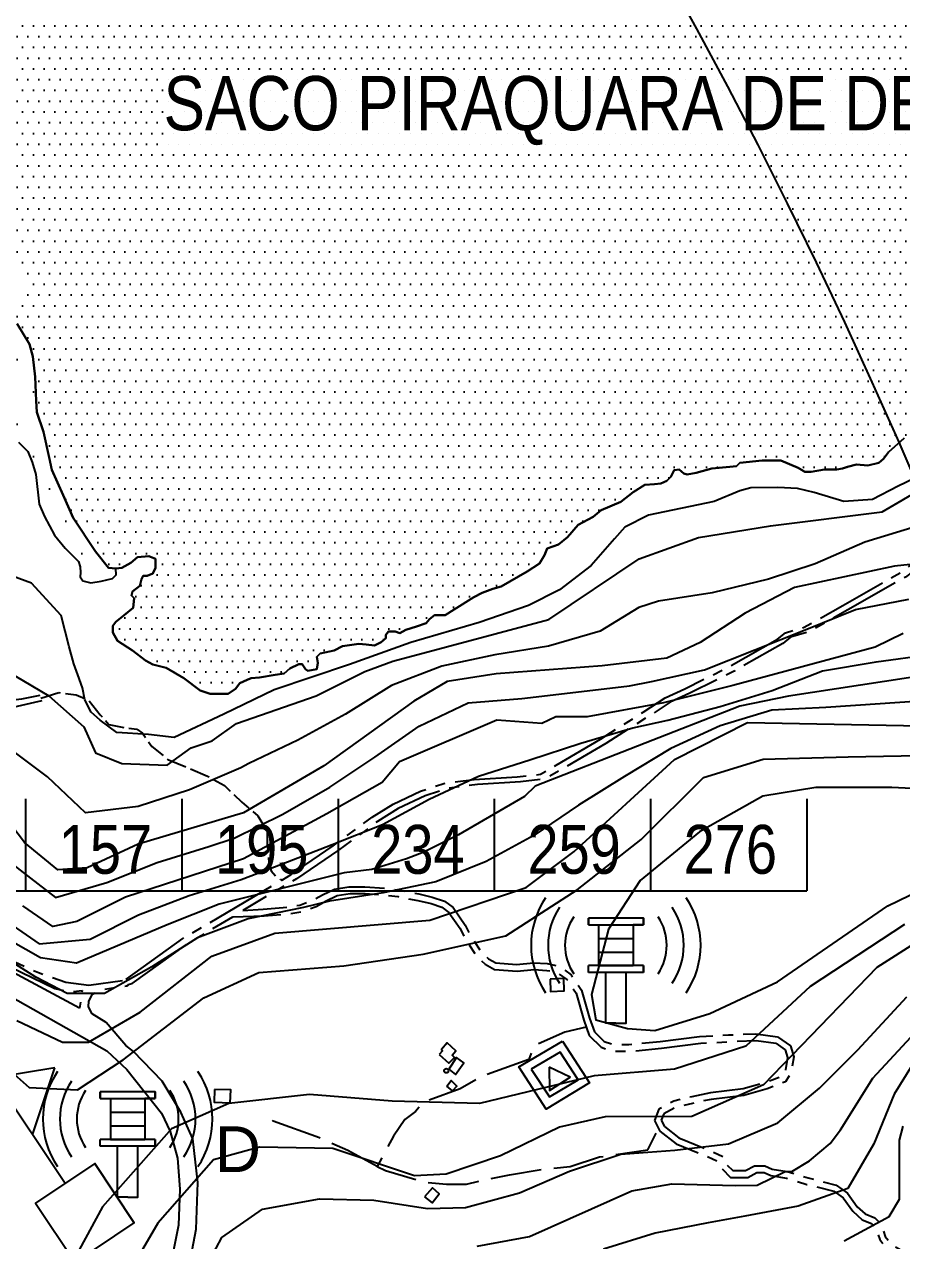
# Model space of a CAD drawing. Header units: millimetres. Extents: x 548366 to 1117317, y 7446967 to 14899125.
# Drawn here: x 557384 to 558031, y 7456425 to 7457322 of the extents above; entities that cross this region are included whole.
import ezdxf
from ezdxf.enums import TextEntityAlignment as Align

# ---------------------------------------------------------------- set-up
doc = ezdxf.new("R2010")
doc.units = ezdxf.units.MM
doc.header["$MEASUREMENT"] = 0
for name, pattern in [('ACAD_ISO11W100', [33, 12, -3, 12, -3, 0, -3]), ('CAMINHO', [3.75, 3, -0.75]), ('ESTR-TERRA', [1, 0.7, -0.1, 0.1, -0.1])]:
    doc.linetypes.add(name, pattern=pattern)
for name, color, linetype in [('AUTO_ESTRADA', 224, 'Continuous'), ('CAMINHO', 1, 'CAMINHO'), ('CURVA_INTERMEDIÁRIA', 32, 'Continuous'), ('CURVA_MESTRA', 36, 'Continuous'), ('EDIFICAÇÃO', 7, 'Continuous'), ('HACHURA_OCEANO', 131, 'Continuous'), ('HELIPORTO', 8, 'Continuous'), ('OCEANO', 5, 'Continuous'), ('PISCINAS', 4, 'Continuous'), ('PRAIA', 7, 'Continuous'), ('RADIAIS', 222, 'Continuous'), ('RIO_PERMANENTE', 4, 'Continuous'), ('RUA_PAV_S_MEIO_FIO', 2, 'ESTR-TERRA'), ('RUA_S_PAV', 2, 'ESTR-TERRA'), ('SIRENES', 8, 'Continuous'), ('TXT_HIDRO', 8, 'Continuous')]:
    doc.layers.add(name, color=color, linetype=linetype)
doc.styles.add('ar_n', font='ARIALN.TTF', dxfattribs={"height": 30})
doc.styles.add('ARIAL', font='ARIAL.TTF')
doc.styles.add('TXT_PRAIA', font='ARIALN.TTF', dxfattribs={"height": 30})
pattern_1 = [(0, (0, 0), (3.96875, 7.9375), [0, -7.9375])]

# ---------------------------------------------------------------- blocks, each defined once
blk = doc.blocks.new('escola')
for p, q in [((14, 28), (14, 78)), ((35.89, 68.04), (14, 78)), ((14, 51), (35.89, 68.04))]:
    blk.add_line(p, q)
blk.add_lwpolyline([(0, 0), (28, 0), (28, 28), (0, 28)], close=True)
blk = doc.blocks.new('sirene_desativada')
at = {"layer": 'SIRENES', "color": 8}
for p, q in [((-12.75, 77.5), (-12.75, 72.5)), ((-12.75, 72.5), (-12.75, 77.5)), ((-12.75, 72.5), (27.75, 72.5)), ((-12.75, 72.5), (-5.25, 72.5)), ((-5.25, 72.5), (-5.25, 42.5)), ((27.75, 72.5), (20.25, 72.5)), ((20.25, 72.5), (20.25, 42.5)), ((27.75, 77.5), (27.75, 72.5)), ((-5.25, 62.5), (20.25, 62.5)), ((-5.25, 52.5), (20.25, 52.5)), ((-12.75, 37.5), (-12.75, 42.5)), ((27.75, 42.5), (-12.75, 42.5)), ((27.75, 37.5), (-12.75, 37.5)), ((-5.25, 42.5), (20.25, 42.5)), ((27.75, 37.5), (27.75, 42.5)), ((27.75, 42.5), (27.75, 37.5))]:
    blk.add_line(p, q, dxfattribs=at)
for points in [[(27.75, 72.5), (27.75, 77.5), (-12.75, 77.5)], [(7.5, 0), (0, 0), (0, 37.5)], [(7.5, 0), (15, 0), (15, 37.5)], [(27.75, 37.5), (27.75, 42.5)]]:
    blk.add_lwpolyline(points, dxfattribs=at)
for radius, start, end in [(62.5, 145.94957, 214.05043), (62.5, 325.94957, 34.05043), (50, 145.94957, 214.05043), (50, 325.94957, 34.05043), (37.5, 145.94957, 214.05043), (37.5, 325.94957, 34.05043)]:
    blk.add_arc((7.5, 57.5), radius, start, end, dxfattribs=at)
at = {"layer": 'SIRENES', "color": 8, "style": 'ARIAL'}
blk.add_text('D', height=33.75, dxfattribs=at).set_placement((71.67, 18.36))

msp = doc.modelspace()

# ---------------------------------------------------------------- hatches: boundary and pattern name
at = {"layer": 'HACHURA_OCEANO', "ltscale": 0.5}
h = msp.add_hatch(dxfattribs=at)
h.set_pattern_fill('DOTS', color=256, scale=5, style=0)
h.set_pattern_definition(pattern_1)
h.paths.add_polyline_path([(557368.51, 7457415), (557365, 7457411.49), (557365, 7457177.05), (557374.45, 7457165.25), (557382.93, 7457142.88), (557383.53, 7457129.58), (557382.55, 7457122.82), (557379.98, 7457120.62), (557373.16, 7457120.67), (557365, 7457120.14), (557365, 7457118.52), (557368.4, 7457118.09), (557372.64, 7457115.67), (557374.95, 7457108.57), (557379.19, 7457101.31), (557388.27, 7457086.2), (557390.69, 7457077.13), (557392.5, 7457062.01), (557393.11, 7457044.48), (557393.71, 7457036.01), (557398.56, 7457021.5), (557402.8, 7457002.76), (557404.61, 7456993.69), (557413.09, 7456974.95), (557420.5, 7456958.28), (557436.84, 7456933.49), (557446.53, 7456921.4), (557451.98, 7456920.79), (557456.22, 7456921.4), (557462.88, 7456925.03), (557467.72, 7456929.26), (557476.19, 7456929.86), (557481.04, 7456928.05), (557481.04, 7456921.4), (557479.22, 7456917.17), (557474.98, 7456915.35), (557471.96, 7456915.35), (557471.78, 7456915), (557748.76, 7456915), (557755.06, 7456918.54), (557764.14, 7456924.59), (557767.77, 7456930.63), (557769.59, 7456935.47), (557778.06, 7456938.49), (557784.72, 7456943.93), (557792.59, 7456953), (557803.49, 7456959.05), (557809.54, 7456963.89), (557824.07, 7456969.93), (557833.15, 7456977.19), (557841.63, 7456982.63), (557848.71, 7456982.97), (557853.55, 7456983.58), (557857.79, 7456985.39), (557860.82, 7456988.42), (557863.24, 7456993.25), (557865, 7456993.55), (557865, 7457415)])
h = msp.add_hatch(dxfattribs=at)
h.set_pattern_fill('DOTS', color=256, scale=5, style=0)
h.set_pattern_definition(pattern_1)
h.paths.add_polyline_path([(558365, 7457415), (557865, 7457415), (557865, 7456993.55), (557866.87, 7456993.86), (557870.5, 7456990.83), (557872.93, 7456990.23), (557879.59, 7456991.44), (557891.09, 7456994.46), (557904.41, 7456995.67), (557909.25, 7456996.28), (557911.67, 7456998.69), (557928.02, 7457000.51), (557941.94, 7457000.51), (557954.65, 7456995.07), (557959.5, 7456992.04), (557964.34, 7456992.04), (557974.02, 7456993.86), (557983.11, 7456993.86), (557987.34, 7456994.46), (557990.98, 7456995.67), (557997.63, 7456997.49), (558006.11, 7456996.88), (558013.98, 7456998.69), (558017.61, 7457001.72), (558021.24, 7457006.55), (558032.75, 7457016.83), (558041.83, 7457025.3), (558046.67, 7457031.34), (558043.46, 7457059.56), (558061.44, 7457063.27), (558064.53, 7457057.08), (558068.78, 7457057.79), (558066.92, 7457065.7), (558072.33, 7457067.2), (558072.93, 7457064.8), (558070.22, 7457064.2), (558073.31, 7457051.9), (558077.54, 7457052.51), (558083.6, 7457053.11), (558089.05, 7457051.9), (558092.07, 7457051.3), (558096.31, 7457048.88), (558099.34, 7457047.67), (558105.39, 7457048.27), (558107.21, 7457050.09), (558109.02, 7457052.51), (558110.23, 7457061.58), (558110.23, 7457066.41), (558111.45, 7457068.23), (558116.29, 7457067.62), (558118.71, 7457066.41), (558119.32, 7457062.18), (558119.32, 7457058.55), (558121.74, 7457058.55), (558123.55, 7457059.76), (558124.16, 7457063.39), (558124.16, 7457068.83), (558124.76, 7457071.25), (558126.58, 7457073.06), (558128.4, 7457072.46), (558130.82, 7457068.83), (558133.84, 7457067.62), (558135.66, 7457069.44), (558135.66, 7457071.25), (558134.45, 7457075.48), (558135.06, 7457077.9), (558141.71, 7457080.92), (558144.74, 7457081.53), (558151.4, 7457078.5), (558155.48, 7457079.24), (558158.37, 7457082.13), (558158.95, 7457083.29), (558172.28, 7457083.29), (558186.18, 7457082.13), (558208.78, 7457080.4), (558219.78, 7457076.93), (558224.42, 7457072.3), (558228.47, 7457069.4), (558240.64, 7457066.51), (558258.6, 7457067.09), (558280.03, 7457068.83), (558304.21, 7457072.86), (558328.54, 7457078.64), (558348.81, 7457089.06), (558365, 7457097.36)])
h = msp.add_hatch(dxfattribs=at)
h.set_pattern_fill('DOTS', color=256, scale=5, style=0)
h.set_pattern_definition(pattern_1)
h.paths.add_polyline_path([(557721.76, 7456902.82), (557729.63, 7456905.84), (557735.69, 7456907.66), (557748.76, 7456915), (557471.78, 7456915), (557470.75, 7456912.93), (557469.53, 7456908.1), (557464.09, 7456903.86), (557463.48, 7456900.84), (557465.3, 7456899.03), (557464.69, 7456891.77), (557458.03, 7456886.33), (557451.98, 7456881.49), (557449.56, 7456878.47), (557449.56, 7456873.63), (557453.19, 7456867.59), (557464.09, 7456860.33), (557473.77, 7456853.08), (557479.22, 7456850.05), (557488.91, 7456847.63), (557502.01, 7456839.94), (557514.12, 7456830.87), (557521.38, 7456828.45), (557527.44, 7456828.45), (557534.7, 7456828.45), (557540.15, 7456832.08), (557543.18, 7456836.31), (557548.63, 7456838.73), (557551.65, 7456839.94), (557557.71, 7456840.54), (557569.21, 7456842.36), (557575.87, 7456843.57), (557580.11, 7456847.2), (557586.76, 7456850.22), (557589.19, 7456850.22), (557591.61, 7456846.59), (557593.42, 7456845.38), (557600.08, 7456846.59), (557600.69, 7456851.43), (557600.08, 7456855.66), (557602.5, 7456858.08), (557612.8, 7456860.5), (557618.85, 7456863.52), (557630.96, 7456865.33), (557636.41, 7456864.73), (557642.46, 7456864.12), (557647.3, 7456866.54), (557650.93, 7456869.57), (557650.93, 7456871.99), (557652.75, 7456874.4), (557657.59, 7456874.4), (557661.23, 7456873.19), (557665.46, 7456875.61), (557673.33, 7456878.03), (557680.6, 7456880.45), (557683.02, 7456883.47), (557686.65, 7456886.5), (557694.52, 7456886.5), (557701.18, 7456890.73), (557715.71, 7456899.8)])
at = {"layer": 'PRAIA', "ltscale": 0.5}
h = msp.add_hatch(dxfattribs=at)
h.set_pattern_fill('DOTS', color=40, scale=15, style=0)
h.set_pattern_definition([(0, (0, 0), (11.90625, 23.8125), [0, -23.8125])])
h.paths.add_polyline_path([(557365, 7457118.52), (557363.56, 7457118.7), (557359.26, 7457118.1), (557353.67, 7457118.1), (557349.35, 7457119.37), (557345.21, 7457123.68), (557343.85, 7457126.05), (557343.63, 7457129.36), (557344.22, 7457131.51), (557343.83, 7457135.22), (557341.48, 7457142.24), (557340.7, 7457147.9), (557336.4, 7457156.1), (557332.49, 7457161.95), (557329.56, 7457163.71), (557325.26, 7457164.3), (557319.01, 7457162.35), (557316.86, 7457160), (557315.1, 7457158.05), (557313.54, 7457157.47), (557313.24, 7457157.37), (557313.79, 7457154.03), (557314.72, 7457149.86), (557318.44, 7457149.86), (557319.36, 7457150.79), (557319.36, 7457154.03), (557320.29, 7457155.42), (557321.69, 7457152.18), (557323.54, 7457149.86), (557325.4, 7457146.15), (557328.18, 7457140.12), (557328.65, 7457135.02), (557330.97, 7457133.63), (557336.54, 7457129.92), (557342.02, 7457125.1), (557353, 7457111.32), (557358.35, 7457104.56), (557358.64, 7457102.03), (557358.92, 7457097.81), (557356.66, 7457094.44), (557351.88, 7457092.47), (557351.03, 7457089.09), (557354.69, 7457081.49), (557355.04, 7457071.48), (557353.07, 7457066.98), (557351.09, 7457065.01), (557350.53, 7457063.04), (557350.81, 7457058.26), (557351.94, 7457050.38), (557349.69, 7457044.47), (557348, 7457042.22), (557347.43, 7457039.97), (557347.71, 7457033.78), (557351.38, 7457034.63), (557354.47, 7457035.47), (557358.98, 7457036.88), (557362.93, 7457042.78), (557365, 7457043.07)])
h.paths.add_polyline_path([(557365, 7457043.07), (557369.12, 7457043.63), (557375.04, 7457041.38), (557373.91, 7457039.13), (557372.5, 7457037.72), (557371.38, 7457036.03), (557371.09, 7457033.78), (557371.09, 7457025.9), (557368.84, 7457023.65), (557366.87, 7457023.37), (557365.74, 7457021.97), (557366.02, 7457020.84), (557368.28, 7457019.15), (557380.15, 7457013.86), (557386.91, 7457007.11), (557390.29, 7456999.23), (557392.82, 7456990.23), (557395.36, 7456968.28), (557399.3, 7456959.28), (557406.63, 7456945.49), (557414.51, 7456935.93), (557424.41, 7456925.94), (557425.53, 7456922), (557425.81, 7456917.78), (557425.56, 7456915), (557450.92, 7456915), (557452.01, 7456916.09), (557451.98, 7456920.79), (557446.53, 7456921.4), (557436.84, 7456933.49), (557420.5, 7456958.28), (557413.09, 7456974.95), (557404.61, 7456993.69), (557402.8, 7457002.76), (557398.56, 7457021.5), (557393.71, 7457036.01), (557393.11, 7457044.48), (557392.5, 7457062.01), (557390.69, 7457077.13), (557388.27, 7457086.2), (557379.19, 7457101.31), (557374.95, 7457108.57), (557372.64, 7457115.67), (557368.4, 7457118.09), (557365, 7457118.52)])

# ---------------------------------------------------------------- linework, layer by layer
at = {"layer": 'AUTO_ESTRADA', "ltscale": 2.5, "flags": 128}
for points in [[(556977.91, 7456737.74), (557037.87, 7456732.08), (557094.75, 7456720.17), (557141.55, 7456708.25), (557195.68, 7456690.84), (557258.99, 7456661.52), (557360.84, 7456612.95), (557445.25, 7456565.3), (557459.94, 7456551.55), (557485.63, 7456519.48), (557491.92, 7456505.86), (557497.24, 7456486.26), (557499.08, 7456463.35), (557498.16, 7456436.77), (557493.57, 7456414.78), (557480.73, 7456385.45), (557461.46, 7456360.71), (557444.03, 7456343.3), (557426.59, 7456333.22), (557407.66, 7456326.41)], [(557425.11, 7456596.65), (557376.25, 7456623.06), (557265.85, 7456673.81), (557215.23, 7456694.78), (557178.2, 7456710.8), (557160.91, 7456715.74), (557136.22, 7456723.13), (557105.36, 7456730.53), (557074.6, 7456737.36)], [(557420.8, 7456317.38), (557438.26, 7456324.12), (557455.55, 7456337.69), (557476.53, 7456358.65), (557496.29, 7456384.54), (557506.16, 7456407.97), (557511.1, 7456433.86), (557512.33, 7456468.38), (557508.63, 7456500.44), (557499.68, 7456519.99), (557485.92, 7456542.9), (557464.81, 7456564.9), (557459.33, 7456569.33)]]:
    msp.add_lwpolyline(points, dxfattribs=at)
at = {"layer": 'CAMINHO', "ltscale": 5, "flags": 128}
msp.add_lwpolyline([(557396.59, 7456825.32), (557409.81, 7456829.42), (557422.72, 7456827.67), (557432.1, 7456823.56), (557440.31, 7456813.01), (557446.76, 7456805.98), (557457.91, 7456803.63), (557467.3, 7456802.46), (557471.4, 7456799.53), (557478.44, 7456789.56), (557490.17, 7456780.18), (557504.25, 7456774.32), (557519.5, 7456767.87), (557531.82, 7456760.84), (557544.72, 7456748.53), (557556.45, 7456738.56), (557563.49, 7456726.84), (557563.49, 7456717.46), (557564.67, 7456703.98), (557566.43, 7456698.11), (557571.72, 7456691.41)], dxfattribs=at)
at = {"layer": 'CAMINHO', "ltscale": 12.5, "flags": 128}
for points in [[(557798.51, 7456582.87), (557782.83, 7456579.05), (557760.18, 7456569.08), (557756.14, 7456558.84), (557722.92, 7456547.04), (557705.51, 7456537.33), (557678.44, 7456527.29), (557672.63, 7456520.67), (557664.87, 7456514.77), (557656.49, 7456502.36), (557644.42, 7456480.16), (557650.61, 7456477.07), (557679.99, 7456468.57), (557695.45, 7456467.03), (557710.15, 7456467.03), (557726.38, 7456470.89), (557741.85, 7456473.98), (557765.82, 7456477.84), (557786.69, 7456480.16), (557808.34, 7456487.11), (557843.79, 7456492.43), (557851.72, 7456508.23)], [(557644.42, 7456480.16), (557622.77, 7456491.75), (557601.85, 7456501.12), (557567.7, 7456513.53), (557562.46, 7456518.02)]]:
    msp.add_lwpolyline(points, dxfattribs=at)
at = {"layer": 'CURVA_INTERMEDIÁRIA'}
for points, elevation in [([(558070.25, 7457001.56), (558028.28, 7456981.45), (558009.44, 7456971.66), (557988.33, 7456970.15), (557966.52, 7456976.93), (557954.19, 7456979.83), (557939.68, 7456980.56), (557919.7, 7456980.38), (557911.72, 7456978.21), (557892.86, 7456970.24), (557844.26, 7456960.1), (557826.85, 7456951.41), (557819.22, 7456942.6), (557802.1, 7456923.05), (557778.77, 7456905.06), (557755.85, 7456893.64), (557719.68, 7456881.13), (557669.13, 7456866.29), (557624.14, 7456850.07), (557568.49, 7456831.53), (557531.39, 7456813.45), (557494.96, 7456796.19), (557475.96, 7456798.45), (557452.53, 7456799.96), (557440.44, 7456809.03), (557433.63, 7456815.07), (557429.1, 7456824.13), (557427.42, 7456832.8), (557423.98, 7456842.53), (557421.03, 7456850.69), (557417.4, 7456863.01), (557411.6, 7456886.19), (557389.83, 7456910.1), (557361.54, 7456920.24)], 10), ([(557346.33, 7456860.24), (557402.61, 7456826.98), (557428.4, 7456804.26), (557437, 7456784.95), (557456.34, 7456777.08), (557489.6, 7456775.81), (557507.5, 7456788.6), (557522.85, 7456793.72), (557540.76, 7456806.51), (557599.6, 7456826.98), (557635.42, 7456844.89), (557655.89, 7456852.56), (557771.01, 7456883.26), (557837.54, 7456927.88), (557881.23, 7456943.61), (557934.24, 7456952.2), (558016.61, 7456962.57), (558047.31, 7456980.48)], 20), ([(558041.53, 7456951.88), (558003.7, 7456940.19), (557967.15, 7456924.22), (557932.82, 7456913.01), (557891.25, 7456902.99), (557851.78, 7456896.74), (557837.13, 7456892.16), (557808.72, 7456874.6), (557770.58, 7456863.71), (557731.11, 7456857.19), (557692, 7456848.86), (557654.9, 7456834.49), (557620.99, 7456813.36), (557585.95, 7456794.34), (557549.85, 7456777.13), (557543.95, 7456773.94), (557506.24, 7456757.72), (557468.44, 7456745.49), (557429.56, 7456740.71), (557401.57, 7456767.3), (557370.03, 7456790.79)], 30), ([(558122.34, 7456932.79), (558025.53, 7456922.68), (557951.84, 7456906.81), (557915.72, 7456888.04), (557882.49, 7456866.39), (557857.92, 7456854.85), (557810.24, 7456849.07), (557732.21, 7456843.3), (557696.09, 7456837.53), (557671.53, 7456823.1), (557605.06, 7456775.47), (557545.82, 7456740.83), (557468.33, 7456717.54), (557430.76, 7456700.22), (557409.09, 7456698.77), (557384.52, 7456718.98), (557365.74, 7456743.52)], 40), ([(558031.96, 7456873.03), (558011.49, 7456862.8), (557906.6, 7456834.65), (557855.44, 7456821.86), (557799.15, 7456811.63), (557776.13, 7456811.63), (557765.89, 7456806.51), (557732.64, 7456809.07), (557661, 7456778.37), (557648.21, 7456763.02), (557607.28, 7456740), (557545.88, 7456706.74), (557458.9, 7456678.6), (557423.08, 7456660.69), (557405.43, 7456656.93), (557383.45, 7456672.13)], 60), ([(557362.56, 7456666.78), (557395.42, 7456644.08), (557432.85, 7456647.66), (557468.62, 7456665.55), (557505.97, 7456679.77), (557544.18, 7456691.57), (557573.9, 7456702.82), (557611.17, 7456717.35), (557648.31, 7456732.14), (557682.82, 7456750.83), (557719.1, 7456767.66), (557756.88, 7456779.75), (557794.43, 7456792.16), (557832.81, 7456803.39), (557858.56, 7456809.02), (557897.25, 7456819.17), (557935.44, 7456831.02), (557972.63, 7456845.5), (558012.09, 7456852.04), (558051.72, 7456857.44)], 70), ([(558089.01, 7456848.37), (557947.57, 7456826.63), (557911.72, 7456819.3), (557760.78, 7456760.46), (557753.1, 7456752.79), (557704.49, 7456724.65), (557678.91, 7456711.86), (557666.12, 7456706.74), (557640.54, 7456699.06), (557620.07, 7456696.51), (557527.97, 7456673.48), (557489.6, 7456658.13), (557422.84, 7456629.85), (557396.43, 7456633.91), (557313.07, 7456681.16)], 80), ([(558054.91, 7456823.74), (558014.99, 7456821.1), (557975.08, 7456818.47), (557935.14, 7456816.36), (557897.3, 7456804.86), (557860.95, 7456788.24), (557826.72, 7456767.56), (557792.76, 7456746.43), (557759.81, 7456723.96), (557724.76, 7456704.91), (557687.74, 7456689.79), (557648.82, 7456681.73), (557609.32, 7456675.53), (557590.27, 7456670.91), (557549.47, 7456662.52), (557512.04, 7456648.56), (557478.3, 7456627.21), (557443.55, 7456607.46), (557416.07, 7456607.51), (557393.04, 7456619.7), (557342.26, 7456651.51)], 90), ([(557345.65, 7456575.57), (557387.97, 7456538.33), (557423.52, 7456536.64), (557457.37, 7456558.64), (557516.62, 7456604.35), (557557.24, 7456622.97), (557619.87, 7456628.04), (557678.27, 7456636.51), (557739.21, 7456650.05), (557791.69, 7456683.9), (557839.09, 7456721.15), (557884.79, 7456766.85), (557928.8, 7456780.39), (557991.43, 7456782.08), (558082.84, 7456783.78)], 110), ([(558087.63, 7456756.25), (558023.72, 7456759.37), (557967.61, 7456759.37), (557928.64, 7456753.14), (557881.88, 7456726.67), (557838.24, 7456690.86), (557814.86, 7456655.05), (557802.39, 7456606.79), (557805.51, 7456588.1), (557828.89, 7456581.88), (557849.15, 7456580.32), (557889.68, 7456592.77), (557939.55, 7456616.13), (558020.61, 7456672.18), (558068.92, 7456695.53)], 120), ([(558032.91, 7456658.51), (557963.5, 7456612.81), (557916.11, 7456568.8), (557863.63, 7456551.87), (557804.38, 7456546.79), (557719.75, 7456526.48), (557655.42, 7456528.17), (557594.48, 7456533.25), (557535.24, 7456526.48), (557492.92, 7456507.86), (557442.14, 7456450.3), (557407.72, 7456387.01)], 110), ([(557517.41, 7456404.13), (557529.87, 7456427.71), (557560.02, 7456448.68), (557601.98, 7456456.2), (557641.93, 7456455.35), (557681.43, 7456449.03), (557709.52, 7456449.85), (557749.41, 7456460.66), (557786.1, 7456476.5), (557824.03, 7456489.08), (557863.89, 7456492.08), (557903.43, 7456496.65), (557939.61, 7456512.28), (557970.37, 7456537.76), (557998.56, 7456566.06), (558034.63, 7456605.11)], 90), ([(557718.18, 7456421.31), (557756.58, 7456428.34), (557832.1, 7456462.22), (557861.54, 7456467.33), (557908.26, 7456466.05), (557924.51, 7456466.26), (557944.98, 7456476.49), (557950.09, 7456476.49), (557962.89, 7456484.16), (557978.24, 7456496.96), (557985.91, 7456507.19), (558009.57, 7456545.24), (558044.13, 7456582.32)], 80), ([(558046.24, 7456567.01), (558025.42, 7456533.4), (558010.31, 7456496.71), (557991.22, 7456463.8), (557954.66, 7456450.76), (557915.41, 7456443.33), (557888.44, 7456438.49), (557849.33, 7456430.89), (557811.28, 7456419.05)], 70), ([(557988.47, 7456425.32), (558021.73, 7456443.23), (558029.4, 7456456.02), (558029.4, 7456499.51), (558031.96, 7456509.75)], 60)]:
    msp.add_lwpolyline(points, dxfattribs=dict(at, elevation=elevation))
at = {"layer": 'CURVA_MESTRA'}
for points, elevation in [([(557375.97, 7456702.75), (557407.46, 7456678.24), (557445.19, 7456689.36), (557482.32, 7456704.03), (557520.5, 7456715.98), (557539.12, 7456722.04), (557574.9, 7456739.79), (557609.64, 7456759.62), (557642.72, 7456781.9), (557675.45, 7456804.52), (557711.45, 7456821.91), (557751.11, 7456825.12), (557790.72, 7456829.57), (557830.37, 7456834.46), (557846.66, 7456837.58), (557885.65, 7456846.22), (557922.82, 7456860.86), (557959.93, 7456875.67), (557996.99, 7456890.63), (558036.23, 7456898.19)], 50), ([(557378.99, 7456587.62), (557412.68, 7456571.64), (557431.69, 7456571.72), (557469.75, 7456593.91), (557522.61, 7456635.1), (557569.13, 7456652), (557683.31, 7456661.51), (557754.14, 7456685.81), (557789.51, 7456712.33), (557863.52, 7456779.94), (557917.43, 7456807.4), (558083.41, 7456804.23)], 100), ([(558070.73, 7456663.74), (558012.58, 7456626.77), (557929.06, 7456540.15), (557876.2, 7456516.91), (557812.56, 7456516.56), (557778.73, 7456509.17), (557735.39, 7456488.04), (557695.21, 7456474.31), (557671.96, 7456473.25), (557611.7, 7456493.32), (557557.78, 7456494.38), (557523.95, 7456484.87), (557482.72, 7456438.39), (557451, 7456383.46)], 100)]:
    msp.add_lwpolyline(points, dxfattribs=dict(at, elevation=elevation))
at = {"layer": 'EDIFICAÇÃO', "ltscale": 4}
for points in [[(557771.91, 7456618.21), (557772.15, 7456608.96), (557782.35, 7456609.44), (557781.88, 7456618.69), (557771.91, 7456618.21)], [(557690.16, 7456562.63), (557697.14, 7456556.17), (557701.3, 7456560.34), (557699.61, 7456562.03), (557702.36, 7456565.42), (557696.07, 7456571.17), (557691.77, 7456566.26), (557692.62, 7456565.42), (557690.16, 7456562.63)], [(557697.16, 7456551.77), (557702.26, 7456547.91), (557708.19, 7456556.59), (557702.95, 7456560.45), (557697.16, 7456551.77)], [(557695.8, 7456539.39), (557698.97, 7456543.41), (557703.21, 7456539.39), (557700.03, 7456535.79), (557695.8, 7456539.39)], [(557679.41, 7456457.75), (557684.87, 7456453.36), (557690.18, 7456459.87), (557685.32, 7456464.42), (557679.41, 7456457.75)]]:
    msp.add_lwpolyline(points, dxfattribs=at)
at = {"layer": 'EDIFICAÇÃO', "ltscale": 0.5}
msp.add_lwpolyline([(557524.6, 7456536.8), (557524.34, 7456527.36), (557536.15, 7456527.09), (557536.68, 7456536.54)], close=True, dxfattribs=at)
at = {"layer": 'HELIPORTO', "ltscale": 1.25}
msp.add_lwpolyline([(557781.1, 7456572.38), (557800.93, 7456541.76), (557768.88, 7456522.24), (557748.8, 7456553.53), (557781.1, 7456572.38)], dxfattribs=at)
for points in [[(557758.02, 7456551.84), (557771.36, 7456531.31), (557792.64, 7456543.92), (557779.29, 7456564.45)], [(557771.06, 7456553.27), (557771.47, 7456536.09), (557786.61, 7456545.91)]]:
    msp.add_lwpolyline(points, close=True, dxfattribs=at)
at = {"layer": 'OCEANO', "ltscale": 2.5}
msp.add_lwpolyline([(558032.75, 7457016.83), (558021.24, 7457006.55), (558017.61, 7457001.72), (558013.98, 7456998.69), (558006.11, 7456996.88), (557997.63, 7456997.49), (557990.98, 7456995.67), (557987.34, 7456994.46), (557983.11, 7456993.86), (557974.02, 7456993.86), (557964.34, 7456992.04), (557959.5, 7456992.04), (557954.65, 7456995.07), (557941.94, 7457000.51), (557928.02, 7457000.51), (557911.67, 7456998.69), (557909.25, 7456996.28), (557904.41, 7456995.67), (557891.09, 7456994.46), (557879.59, 7456991.44), (557872.93, 7456990.23), (557870.5, 7456990.83), (557866.87, 7456993.86), (557863.24, 7456993.25), (557860.82, 7456988.42), (557857.79, 7456985.39), (557853.55, 7456983.58), (557848.71, 7456982.97), (557841.63, 7456982.63), (557833.15, 7456977.19), (557824.07, 7456969.93), (557809.54, 7456963.89), (557803.49, 7456959.05), (557792.59, 7456953), (557784.72, 7456943.93), (557778.06, 7456938.49), (557769.59, 7456935.47), (557767.77, 7456930.63), (557764.14, 7456924.59), (557755.06, 7456918.54), (557735.69, 7456907.66), (557729.63, 7456905.84), (557721.76, 7456902.82), (557715.71, 7456899.8), (557701.18, 7456890.73), (557694.52, 7456886.5), (557686.65, 7456886.5), (557683.02, 7456883.47), (557680.6, 7456880.45), (557673.33, 7456878.03), (557665.46, 7456875.61), (557661.23, 7456873.19), (557657.59, 7456874.4), (557652.75, 7456874.4), (557650.93, 7456871.99), (557650.93, 7456869.57), (557647.3, 7456866.54), (557642.46, 7456864.12), (557636.41, 7456864.73), (557630.96, 7456865.33), (557618.85, 7456863.52), (557612.8, 7456860.5), (557602.5, 7456858.08), (557600.08, 7456855.66), (557600.69, 7456851.43), (557600.08, 7456846.59), (557593.42, 7456845.38), (557591.61, 7456846.59), (557589.19, 7456850.22), (557586.76, 7456850.22), (557580.11, 7456847.2), (557575.87, 7456843.57), (557569.21, 7456842.36), (557557.71, 7456840.54), (557551.65, 7456839.94), (557548.63, 7456838.73), (557543.18, 7456836.31), (557540.15, 7456832.08), (557534.7, 7456828.45), (557527.44, 7456828.45), (557521.38, 7456828.45), (557514.12, 7456830.87), (557502.01, 7456839.94), (557488.91, 7456847.63), (557479.22, 7456850.05), (557473.77, 7456853.08), (557464.09, 7456860.33), (557453.19, 7456867.59), (557449.56, 7456873.63), (557449.56, 7456878.47), (557451.98, 7456881.49), (557458.03, 7456886.33), (557464.69, 7456891.77), (557465.3, 7456899.03), (557463.48, 7456900.84), (557464.09, 7456903.86), (557469.53, 7456908.1), (557470.75, 7456912.93), (557471.96, 7456915.35), (557474.98, 7456915.35), (557479.22, 7456917.17), (557481.04, 7456921.4), (557481.04, 7456928.05), (557476.19, 7456929.86), (557467.72, 7456929.26), (557462.88, 7456925.03), (557456.22, 7456921.4), (557451.98, 7456920.79), (557446.53, 7456921.4), (557436.84, 7456933.49), (557420.5, 7456958.28), (557413.09, 7456974.95), (557404.61, 7456993.69), (557402.8, 7457002.76), (557398.56, 7457021.5), (557393.71, 7457036.01), (557393.11, 7457044.48), (557392.5, 7457062.01), (557390.69, 7457077.13), (557388.27, 7457086.2), (557379.19, 7457101.31)], dxfattribs=at)
at = {"layer": 'PISCINAS', "ltscale": 4}
msp.add_circle((557695.36, 7456550.61), 1.62, dxfattribs=at)
at = {"layer": 'PRAIA'}
msp.add_lwpolyline([(557380.15, 7457013.86), (557386.91, 7457007.11), (557390.29, 7456999.23), (557392.82, 7456990.23), (557395.36, 7456968.28), (557399.3, 7456959.28), (557406.63, 7456945.49), (557414.51, 7456935.93), (557424.41, 7456925.94), (557425.53, 7456922), (557425.81, 7456917.78), (557425.53, 7456914.69), (557427.5, 7456911.87), (557433.42, 7456910.19), (557441.03, 7456911.59), (557449.48, 7456913.56), (557452.01, 7456916.09), (557451.98, 7456920.79)], dxfattribs=at)
at = {"layer": 'RADIAIS', "linetype": 'Continuous', "ltscale": 2.5}
for p, q in [((557385.36, 7456751.06), (557385.36, 7456683.32)), ((557500.48, 7456751.06), (557500.48, 7456683.32)), ((557615.61, 7456751.06), (557615.61, 7456683.32)), ((557730.73, 7456751.06), (557730.73, 7456683.32)), ((557845.86, 7456751.06), (557845.86, 7456683.32)), ((557960.99, 7456751.06), (557960.99, 7456683.32)), ((557270.23, 7456683.32), (557960.99, 7456683.32))]:
    msp.add_line(p, q, dxfattribs=at)
for radius in [4998.2, 3998.56]:
    msp.add_circle((554363.71, 7455412.75), radius, dxfattribs=at)
at = {"layer": 'RIO_PERMANENTE'}
msp.add_lwpolyline([(557379.19, 7457101.31), (557388.27, 7457086.2), (557390.69, 7457077.13), (557392.5, 7457062.01), (557393.11, 7457044.48), (557393.71, 7457036.01), (557398.56, 7457021.5), (557402.8, 7457002.76), (557404.61, 7456993.69), (557413.09, 7456974.95), (557420.5, 7456958.28), (557436.84, 7456933.49), (557446.53, 7456921.4), (557451.98, 7456920.79), (557456.22, 7456921.4), (557462.88, 7456925.03), (557467.72, 7456929.26), (557476.19, 7456929.86), (557481.04, 7456928.05), (557481.04, 7456921.4), (557479.22, 7456917.17), (557474.98, 7456915.35), (557471.96, 7456915.35), (557470.75, 7456912.93), (557469.53, 7456908.1), (557464.09, 7456903.86), (557463.48, 7456900.84), (557465.3, 7456899.03), (557464.69, 7456891.77), (557458.03, 7456886.33), (557451.98, 7456881.49), (557449.56, 7456878.47), (557449.56, 7456873.63), (557453.19, 7456867.59), (557464.09, 7456860.33), (557473.77, 7456853.08), (557479.22, 7456850.05), (557488.91, 7456847.63), (557502.01, 7456839.94), (557514.12, 7456830.87), (557521.38, 7456828.45), (557527.44, 7456828.45), (557534.7, 7456828.45), (557540.15, 7456832.08), (557543.18, 7456836.31), (557548.63, 7456838.73), (557551.65, 7456839.94), (557557.71, 7456840.54), (557569.21, 7456842.36), (557575.87, 7456843.57), (557580.11, 7456847.2), (557586.76, 7456850.22), (557589.19, 7456850.22), (557591.61, 7456846.59), (557593.42, 7456845.38), (557600.08, 7456846.59), (557600.69, 7456851.43), (557600.08, 7456855.66), (557602.5, 7456858.08), (557612.8, 7456860.5), (557618.85, 7456863.52), (557630.96, 7456865.33), (557636.41, 7456864.73), (557642.46, 7456864.12), (557647.3, 7456866.54), (557650.93, 7456869.57), (557650.93, 7456871.99), (557652.75, 7456874.4), (557657.59, 7456874.4), (557661.23, 7456873.19), (557665.46, 7456875.61), (557673.33, 7456878.03), (557680.6, 7456880.45), (557683.02, 7456883.47), (557686.65, 7456886.5), (557694.52, 7456886.5), (557701.18, 7456890.73), (557715.71, 7456899.8), (557721.76, 7456902.82), (557729.63, 7456905.84), (557735.69, 7456907.66), (557755.06, 7456918.54), (557764.14, 7456924.59), (557767.77, 7456930.63), (557769.59, 7456935.47), (557778.06, 7456938.49), (557784.72, 7456943.93), (557792.59, 7456953), (557803.49, 7456959.05), (557809.54, 7456963.89), (557824.07, 7456969.93), (557833.15, 7456977.19), (557841.63, 7456982.63), (557848.71, 7456982.97), (557853.55, 7456983.58), (557857.79, 7456985.39), (557860.82, 7456988.42), (557863.24, 7456993.25), (557866.87, 7456993.86), (557870.5, 7456990.83), (557872.93, 7456990.23), (557879.59, 7456991.44), (557891.09, 7456994.46), (557904.41, 7456995.67), (557909.25, 7456996.28), (557911.67, 7456998.69), (557928.02, 7457000.51), (557941.94, 7457000.51), (557954.65, 7456995.07), (557959.5, 7456992.04), (557964.34, 7456992.04), (557974.02, 7456993.86), (557983.11, 7456993.86), (557987.34, 7456994.46), (557990.98, 7456995.67), (557997.63, 7456997.49), (558006.11, 7456996.88), (558013.98, 7456998.69), (558017.61, 7457001.72), (558021.24, 7457006.55), (558032.75, 7457016.83)], dxfattribs=at)
at = {"layer": 'RUA_PAV_S_MEIO_FIO', "ltscale": 75, "flags": 128}
for points in [[(558480.08, 7457118.29), (558461.81, 7457120.22), (558457, 7457119.26), (558437.76, 7457103.88), (558409.86, 7457088.51), (558392.55, 7457078.91), (558382.93, 7457072.18), (558362.73, 7457069.3), (558345.41, 7457065.46), (558325.21, 7457054.89), (558297.32, 7457042.4), (558277.12, 7457032.79), (558253.07, 7457025.1), (558241.52, 7457024.14), (558230.94, 7457023.18), (558225.17, 7457019.34), (558219.4, 7457010.69), (558207.86, 7457002.05), (558190.66, 7456990.3), (558190.66, 7456988.44), (558184.09, 7456980.79), (558171.39, 7456968.1), (558159.83, 7456958.78), (558145.75, 7456950.75), (558131.73, 7456947.74), (558123.6, 7456946.59), (558118.03, 7456951.04), (558108.96, 7456955.57), (558099.35, 7456958.19), (558086.11, 7456955.54), (558075.38, 7456949.29), (558062.99, 7456935.96), (558033.76, 7456914.55), (557991.28, 7456890.45), (557962.11, 7456873.94), (557948.91, 7456870.17), (557943.42, 7456865.6), (557907.52, 7456845.25), (557874.71, 7456828.87), (557860.43, 7456822.21), (557844.24, 7456811.75), (557812.92, 7456791.96), (557780.17, 7456772.71), (557768.07, 7456765.67), (557750.05, 7456763.67), (557718.34, 7456761.75), (557696.6, 7456758.92), (557679.74, 7456753.3), (557659.86, 7456743.85), (557644.71, 7456734.39), (557615.9, 7456713.29), (557585, 7456692.07), (557545.52, 7456668.79), (557560.33, 7456669.75), (557575.12, 7456670.93), (557587.53, 7456672.7), (557596.99, 7456676.24), (557604.09, 7456680.38), (557612.95, 7456684.51), (557623.6, 7456686.28), (557635.42, 7456686.28), (557650.2, 7456685.1), (557660.25, 7456683.92), (557675.03, 7456680.97), (557685.08, 7456678.61), (557693.95, 7456675.65), (557700.46, 7456670.93), (557709.33, 7456657.94), (557713.46, 7456649.67), (557720.56, 7456639.04), (557726.47, 7456633.14), (557731.79, 7456630.19), (557747.16, 7456629.01), (557759.58, 7456630.19), (557769.63, 7456629.6), (557778.5, 7456627.82), (557787.37, 7456621.33), (557795.05, 7456610.11), (557800.97, 7456589.44), (557804.51, 7456579.4), (557811.61, 7456572.32), (557819.3, 7456569.96), (557829.94, 7456569.96), (557853, 7456572.32), (557881.97, 7456575.86), (557903.25, 7456577.04), (557923.57, 7456577.97), (557939.53, 7456575.61), (557948.99, 7456569.11), (557951.35, 7456560.84), (557949.58, 7456549.62), (557945.44, 7456542.54), (557931.84, 7456537.22), (557914.7, 7456532.5), (557890.46, 7456529.55), (557876.86, 7456526.59), (557864.44, 7456523.64), (557855.57, 7456518.92), (557853.8, 7456514.19), (557856.17, 7456509.47), (557866.81, 7456501.2), (557889.87, 7456491.76), (557899.92, 7456487.03), (557902.28, 7456481.13), (557906.42, 7456476.99), (557915.88, 7456476.99), (557922.38, 7456480.54), (557930.07, 7456480.54), (557935.39, 7456478.17), (557946.62, 7456476.4), (557962, 7456471.68), (557982.69, 7456466.36), (557990.97, 7456460.46), (557998.06, 7456450.42), (558003.97, 7456445.11), (558011.07, 7456442.15), (558015.8, 7456437.43), (558018.76, 7456428.57), (558023.05, 7456422.86), (558031.92, 7456417.55), (558039.6, 7456414.59), (558050.24, 7456412.23), (558062.66, 7456406.33), (558068.57, 7456402.19), (558072.12, 7456394.52), (558071.53, 7456375.62), (558073.3, 7456363.81), (558078.62, 7456350.23), (558083.35, 7456344.92), (558094.59, 7456342.55), (558104.05, 7456346.69), (558108.19, 7456353.77), (558116.46, 7456373.26), (558120.01, 7456386.25)], [(557572.99, 7456692.08), (557573.31, 7456691.69), (557573.9, 7456691.1), (557574.29, 7456691.1), (557574.78, 7456691.46), (557581.12, 7456695.19), (557611.9, 7456716.33), (557640.76, 7456737.47), (557656.15, 7456747.07), (557676.35, 7456756.68), (557693.67, 7456762.44), (557715.79, 7456765.33), (557747.54, 7456767.25), (557764.85, 7456769.17), (557776.4, 7456775.9), (557809.1, 7456795.11), (557840.36, 7456814.87), (557856.71, 7456825.44), (557871.14, 7456832.16), (557903.85, 7456848.49), (557939.44, 7456868.67), (557945.21, 7456873.47), (557958.68, 7456877.32), (557987.54, 7456893.65), (558029.86, 7456917.67), (558058.72, 7456938.8), (558071.23, 7456952.25), (558082.77, 7456958.98), (558097.2, 7456961.86), (558107.78, 7456958.98), (558117.4, 7456954.17), (558122.21, 7456950.33), (558128.94, 7456951.29), (558142.41, 7456954.17), (558155.88, 7456961.86), (558167.12, 7456970.93), (558179.63, 7456983.42), (558185.4, 7456990.14), (558185.4, 7456995.91), (558182.51, 7456998.79), (558177.7, 7457002.63), (558171.93, 7457002.63), (558164.24, 7456997.83), (558153.66, 7456992.06), (558144.04, 7456989.18), (558132.49, 7456986.3), (558126.72, 7456988.22), (558124.8, 7456992.06), (558119.99, 7457001.67), (558115.18, 7457005.51), (558109.41, 7457008.4)], [(557235.62, 7456704.63), (557246.51, 7456693.57), (557297.63, 7456665.68), (557353.45, 7456636.9), (557406.93, 7456611.36), (557417.92, 7456608.6), (557427.03, 7456609.77), (557425.11, 7456596.65)], [(557459.19, 7456618.18), (557459.92, 7456618.34), (557501.28, 7456648.12), (557570.87, 7456689.15), (557571.05, 7456689.34), (557570.95, 7456689.83), (557570.46, 7456690.61)], [(557460.95, 7456614.13), (557462.06, 7456614.51), (557463.89, 7456614.9), (557505.65, 7456644.97), (557538.17, 7456664.15), (557561.16, 7456664.79), (557576.13, 7456665.98), (557589.23, 7456667.85), (557599.58, 7456671.73), (557606.84, 7456675.96), (557614.9, 7456679.72), (557624.47, 7456681.31), (557635.69, 7456681.31), (557650.19, 7456680.15), (557659.95, 7456679), (557674.45, 7456676.11), (557684.21, 7456673.81), (557692.14, 7456671.17), (557697.33, 7456667.4), (557705.53, 7456655.39), (557709.66, 7456647.15), (557717.19, 7456635.86), (557723.94, 7456629.12), (557730.81, 7456625.31), (557747.68, 7456624.01), (557760.14, 7456625.2), (557769.47, 7456624.65), (557776.93, 7456623.16), (557784.24, 7456617.81), (557791, 7456607.94), (557796.73, 7456587.9), (557800.7, 7456576.66), (557809.46, 7456567.92), (557819.02, 7456564.98), (557830.66, 7456564.98), (557854.02, 7456567.37), (557882.87, 7456570.9), (557903.97, 7456572.07), (557923.78, 7456572.98), (557938.15, 7456570.85), (557945.2, 7456566.01), (557946.78, 7456560.5), (557945.32, 7456551.27), (557942.52, 7456546.47), (557930.75, 7456541.87), (557914.21, 7456537.32), (557890.1, 7456534.38), (557876.23, 7456531.37), (557863.15, 7456528.26), (557852.08, 7456522.36), (557848.89, 7456513.87), (557852.72, 7456506.22), (557864.78, 7456496.85), (557888.35, 7456487.2), (557896.53, 7456483.35), (557898.55, 7456478.31), (557904.85, 7456472.02), (557917.61, 7456472.02), (557924.11, 7456475.56), (557929.49, 7456475.56), (557934.45, 7456473.36), (557945.98, 7456471.54), (557961.13, 7456466.89), (557981.04, 7456461.77), (557987.89, 7456456.89), (557994.82, 7456447.08), (558001.77, 7456440.83), (558008.74, 7456437.93), (558011.96, 7456434.72), (558014.8, 7456426.21), (558020.15, 7456419.08), (558030.22, 7456413.05), (558038.64, 7456409.82), (558049.1, 7456407.5), (558060.64, 7456402.01), (558065.12, 7456398.87), (558067.62, 7456393.47), (558067.05, 7456375.29), (558068.97, 7456362.49), (558074.82, 7456347.57), (558081.22, 7456340.38), (558095.59, 7456337.36), (558107.97, 7456342.77), (558113.07, 7456351.52), (558121.6, 7456371.6), (558125.24, 7456384.91)], [(557459.33, 7456569.33), (557444.71, 7456586.32), (557434.43, 7456592.48), (557431.78, 7456597.77), (557432.08, 7456601.88), (557434.72, 7456607.16), (557442.95, 7456610.69), (557459.99, 7456613.33), (557461.12, 7456613.93)]]:
    msp.add_lwpolyline(points, dxfattribs=at)
at = {"layer": 'RUA_S_PAV', "ltscale": 75, "flags": 128}
for points in [[(557456.71, 7456616.9), (557432, 7456613.41), (557415.04, 7456615.68), (557394.77, 7456622.73), (557354.58, 7456641.04), (557301.99, 7456668.35), (557248.51, 7456697.71), (557239.99, 7456707.4), (557234.41, 7456714.44), (557222.37, 7456721.49), (557215.02, 7456727.36), (557206.79, 7456735.58), (557202.39, 7456737.64), (557190.14, 7456743.38), (557179.57, 7456748.96), (557165.17, 7456753.95), (557149.89, 7456758.65), (557136.67, 7456760.7), (557124.63, 7456761.58), (557118.75, 7456762.76), (557116.99, 7456764.52), (557117.28, 7456766.87), (557121.39, 7456770.39), (557134.03, 7456777.73), (557140.49, 7456784.19), (557145.19, 7456791.53), (557147.54, 7456798.87), (557151.66, 7456804.16), (557158.71, 7456809.15), (557174.67, 7456816.03), (557185.54, 7456818.96), (557196.41, 7456821.02), (557209.63, 7456822.78), (557217.27, 7456821.61), (557232.25, 7456819.55), (557243.12, 7456817.2), (557248.12, 7456816.91), (557251.06, 7456817.79), (557253.11, 7456820.14), (557254.58, 7456823.07), (557254.58, 7456826.6), (557251.94, 7456842.45), (557249.59, 7456867.12), (557248.12, 7456875.04), (557245.77, 7456880.92), (557241.07, 7456886.5), (557234.38, 7456892.36), (557229.68, 7456897.13), (557228.5, 7456900.36), (557229.09, 7456903.59), (557230.85, 7456905.35), (557237.31, 7456906.52), (557247.6, 7456907.11), (557266.4, 7456905.94), (557279.62, 7456903.59), (557289.02, 7456896.54), (557305.86, 7456878.92), (557321.43, 7456865.12), (557325.54, 7456861.89), (557326.42, 7456858.07), (557325.83, 7456852.79), (557325.83, 7456845.74), (557327.3, 7456837.52), (557334.06, 7456826.95), (557345.81, 7456818.44), (557360.44, 7456816.84), (557376.1, 7456818.62), (557392.2, 7456822.2), (557397.57, 7456823.54)], [(557395.78, 7456827.12), (557382.36, 7456824.44), (557364.02, 7456822.2), (557347.02, 7456822.65), (557339.42, 7456828.46), (557334.5, 7456836.51), (557331.81, 7456844.11), (557331.81, 7456852.6), (557331.77, 7456861.17), (557333.49, 7456862.28)]]:
    msp.add_lwpolyline(points, dxfattribs=at)
at = {"layer": 'SIRENES', "color": 8}
for p, q in [((557800.09, 7456658.13), (557800.09, 7456663.13)), ((557800.09, 7456663.13), (557800.09, 7456658.13)), ((557840.59, 7456663.13), (557840.59, 7456658.13)), ((557800.09, 7456658.13), (557807.59, 7456658.13)), ((557800.09, 7456658.13), (557840.59, 7456658.13)), ((557807.59, 7456658.13), (557807.59, 7456628.13)), ((557833.09, 7456658.13), (557833.09, 7456628.13)), ((557840.59, 7456658.13), (557833.09, 7456658.13)), ((557807.59, 7456648.13), (557833.09, 7456648.13)), ((557807.59, 7456638.13), (557833.09, 7456638.13)), ((557840.59, 7456628.13), (557800.09, 7456628.13)), ((557800.09, 7456623.13), (557800.09, 7456628.13)), ((557840.59, 7456623.13), (557800.09, 7456623.13)), ((557807.59, 7456628.13), (557833.09, 7456628.13)), ((557840.59, 7456628.13), (557840.59, 7456623.13)), ((557840.59, 7456623.13), (557840.59, 7456628.13))]:
    msp.add_line(p, q, dxfattribs=at)
for points in [[(557840.59, 7456658.13), (557840.59, 7456663.13), (557800.09, 7456663.13)], [(557820.34, 7456585.63), (557812.84, 7456585.63), (557812.84, 7456623.13)], [(557820.34, 7456585.63), (557827.84, 7456585.63), (557827.84, 7456623.13)], [(557840.59, 7456623.13), (557840.59, 7456628.13)]]:
    msp.add_lwpolyline(points, dxfattribs=at)
for radius, start, end in [(62.5, 145.94957, 214.05043), (62.5, 325.94957, 34.05043), (50, 145.94957, 214.05043), (50, 325.94957, 34.05043), (37.5, 145.94957, 214.05043), (37.5, 325.94957, 34.05043)]:
    msp.add_arc((557820.34, 7456643.13), radius, start, end, dxfattribs=at)

# ---------------------------------------------------------------- block references
at = {"layer": 'EDIFICAÇÃO', "ltscale": 0.5, "xscale": 1.875, "yscale": 1.875, "zscale": 1.875, "rotation": 33.79827949823581}
msp.add_blockref('escola', (557421.85, 7456409.42), dxfattribs=at)
at = {"layer": 'SIRENES', "linetype": 'ACAD_ISO11W100'}
msp.add_blockref('sirene_desativada', (557453.1, 7456457.57), dxfattribs=at)

# ---------------------------------------------------------------- texts
at = {"layer": 'RADIAIS', "linetype": 'Continuous', "ltscale": 2.5, "style": 'ar_n'}
for s, p in [('157', (557444.19, 7456695.86)), ('195', (557559.32, 7456695.86)), ('234', (557674.44, 7456695.86)), ('259', (557789.57, 7456695.86)), ('276', (557904.7, 7456695.86))]:
    msp.add_text(s, height=36, dxfattribs=at).set_placement(p, align=Align.CENTER)
at = {"layer": 'TXT_HIDRO', "style": 'TXT_PRAIA'}
msp.add_text('SACO PIRAQUARA DE DENTRO', height=40, dxfattribs=at).set_placement((557487.04, 7457243.86))

doc.saveas('drawing.dxf')
